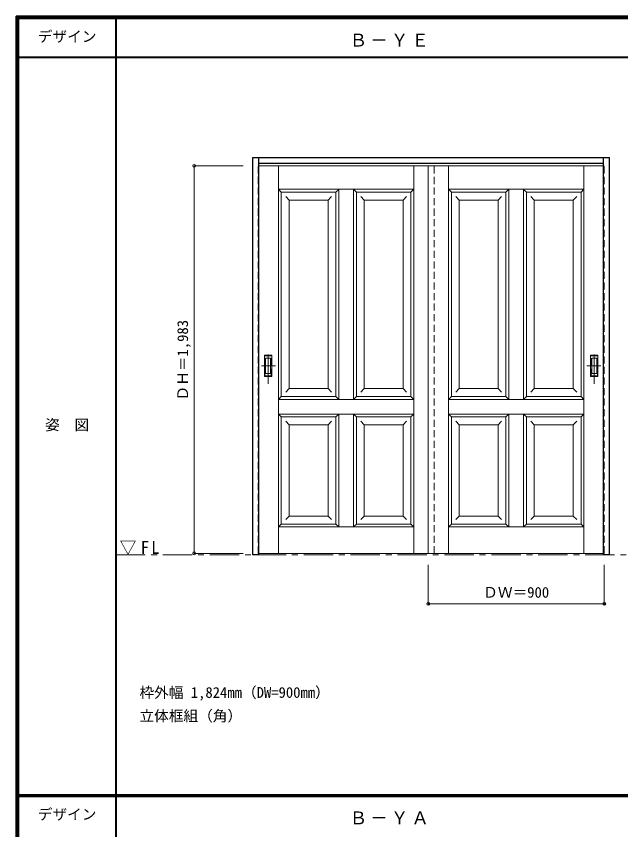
# Model space of a CAD drawing. Units: millimetres, scale not verified. Extents: x -6000 to 5700, y -4307 to 4260.
# Drawn here: x -6000 to -2909, y 12 to 4175 of the extents above; entities that cross this region are included whole.
import ezdxf
from ezdxf.enums import TextEntityAlignment as Align

# ---------------------------------------------------------------- set-up
doc = ezdxf.new("R2010")
doc.units = ezdxf.units.MM
doc.header["$LTSCALE"] = 30
doc.header["$PDMODE"] = 32
doc.header["$PDSIZE"] = 15
doc.linetypes.add('CHAIN1', pattern=[8, 5, -1, 1, -1])
doc.linetypes.add('DASHED1', pattern=[1.8, 1.2, -0.6])
for name, color, linetype, lineweight in [('0-1_通り芯', 7, 'CHAIN1', 18), ('0-2_扉', 7, 'Continuous', 18), ('0-3_仕上げ', 3, 'Continuous', 25), ('0-6_引手', 7, 'Continuous', 18), ('0-B_寸法', 4, 'Continuous', 9), ('F-1_枠', 6, 'Continuous', 40), ('F-A_文字', 7, 'Continuous', 18)]:
    doc.layers.add(name, color=color, linetype=linetype, lineweight=lineweight)
doc.layers.add('0-A_文字', color=7, linetype='Continuous')
doc.styles.add('ＭＳ ゴシック', font='')
doc.styles.get('ＭＳ ゴシック').set_extended_font_data('MS Gothic')

msp = doc.modelspace()

# ---------------------------------------------------------------- linework, layer by layer
at = {"layer": '0-1_通り芯'}
msp.add_line((-5490, 1418), (5690, 1418), dxfattribs=at)
at = {"layer": '0-2_扉', "color": 4, "linetype": 'DASHED1', "lineweight": 9}
for p, q in [((-4763, 1426.5), (-4763, 3409.5)), ((-4763, 3409.5), (-4760, 3409.5)), ((-3893, 3409.5), (-3893, 3405.5)), ((-3863, 3409.5), (-3863, 3405.5)), ((-2993, 3409.5), (-2996, 3409.5)), ((-2993, 1426.5), (-2993, 3409.5)), ((-4763, 1426.5), (-4760, 1426.5)), ((-2993, 1426.5), (-2996, 1426.5))]:
    msp.add_line(p, q, dxfattribs=at)
at = {"layer": '0-2_扉'}
for p, q in [((-3863, 3409.5), (-4760, 3409.5)), ((-4659.5, 1427.12), (-4659.5, 3409.5)), ((-3966.5, 1427.12), (-3966.5, 3409.5)), ((-3893, 3409.5), (-3893, 1426.5)), ((-3893, 3409.5), (-2996, 3409.5)), ((-3789.5, 1427.12), (-3789.5, 3409.5)), ((-3096.5, 1427.12), (-3096.5, 3409.5)), ((-4365.5, 3274.5), (-4350.79, 3289.21)), ((-3966.5, 3289.5), (-4353, 3289.5)), ((-4350.5, 3289.5), (-4350.5, 2214.5)), ((-4260.5, 3274.5), (-4275.5, 3289.5)), ((-4275.5, 3289.5), (-4275.5, 2214.5)), ((-3789.5, 3289.5), (-3403, 3289.5)), ((-3495.5, 3274.5), (-3480.5, 3289.5)), ((-3480.5, 3289.5), (-3480.5, 2214.5)), ((-3405.5, 3289.5), (-3405.5, 2214.5)), ((-3390.5, 3274.5), (-3405.21, 3289.21)), ((-4365.5, 3274.5), (-4644.5, 3274.5)), ((-4604.5, 3234.5), (-4622.18, 3252.18)), ((-4405.5, 3234.5), (-4387.82, 3252.18)), ((-4365.5, 3274.5), (-4365.5, 2986.5)), ((-4260.5, 3274.5), (-4260.5, 2986.5)), ((-4220.54, 3234.5), (-4238.21, 3252.18)), ((-4021.5, 3234.5), (-4003.82, 3252.18)), ((-3981.5, 2371.55), (-3981.5, 3274.5)), ((-3774.5, 2371.55), (-3774.5, 3274.5)), ((-3734.5, 3234.5), (-3752.18, 3252.18)), ((-3535.46, 3234.5), (-3517.79, 3252.18)), ((-3495.5, 3274.5), (-3495.5, 2986.5)), ((-3390.5, 3274.5), (-3390.5, 2986.5)), ((-3390.5, 3274.5), (-3111.5, 3274.5)), ((-3350.5, 3234.5), (-3368.18, 3252.18)), ((-3151.5, 3234.5), (-3133.82, 3252.18)), ((-4604.5, 3234.5), (-4405.5, 3234.5)), ((-4604.5, 3234.5), (-4604.5, 2269.5)), ((-4405.5, 2269.5), (-4405.5, 3234.5)), ((-4220.54, 3234.5), (-4021.46, 3234.5)), ((-4220.5, 3234.5), (-4220.5, 2269.5)), ((-4021.46, 2269.5), (-4021.46, 3234.5)), ((-3535.46, 3234.5), (-3734.54, 3234.5)), ((-3734.54, 2269.5), (-3734.54, 3234.5)), ((-3535.5, 3234.5), (-3535.5, 2269.5)), ((-3151.5, 3234.5), (-3350.5, 3234.5)), ((-3350.5, 2269.5), (-3350.5, 3234.5)), ((-3151.5, 3234.5), (-3151.5, 2269.5)), ((-3981.69, 3091.5), (-3981.5, 3091.5)), ((-3774.31, 3091.5), (-3774.5, 3091.5)), ((-4365.5, 2986.5), (-4365.5, 2229.5)), ((-4260.5, 2986.5), (-4260.5, 2229.5)), ((-3495.5, 2986.5), (-3495.5, 2229.5)), ((-3390.5, 2986.5), (-3390.5, 2229.5)), ((-4405.5, 2766.5), (-4405.5, 2767.93)), ((-4021.46, 2766.5), (-4021.46, 2767.93)), ((-3734.54, 2766.5), (-3734.54, 2767.93)), ((-3350.5, 2766.5), (-3350.5, 2767.93)), ((-3981.5, 2229.5), (-3981.5, 2371.55)), ((-3774.5, 2229.5), (-3774.5, 2371.55)), ((-4604.5, 2269.5), (-4622.18, 2251.82)), ((-4604.5, 2269.5), (-4405.5, 2269.5)), ((-4405.5, 2269.5), (-4405.5, 2270.93)), ((-4405.5, 2269.5), (-4387.82, 2251.82)), ((-4220.5, 2269.5), (-4238.18, 2251.82)), ((-4220.5, 2269.5), (-4021.46, 2269.5)), ((-4021.46, 2269.5), (-4021.46, 2270.93)), ((-4021.46, 2269.5), (-4003.79, 2251.82)), ((-3734.54, 2269.5), (-3752.21, 2251.82)), ((-3734.54, 2269.5), (-3734.54, 2270.93)), ((-3535.5, 2269.5), (-3734.54, 2269.5)), ((-3535.5, 2269.5), (-3517.82, 2251.82)), ((-3350.5, 2269.5), (-3368.18, 2251.82)), ((-3350.5, 2269.5), (-3350.5, 2270.93)), ((-3151.5, 2269.5), (-3350.5, 2269.5)), ((-3151.5, 2269.5), (-3133.82, 2251.82)), ((-4589.5, 2229.5), (-4365.5, 2229.5)), ((-4350.5, 2214.5), (-4365.5, 2229.5)), ((-4350.5, 2214.5), (-3966.5, 2214.5)), ((-4260.5, 2229.5), (-4275.5, 2214.5)), ((-4260.5, 2229.5), (-4071.5, 2229.5)), ((-3981.5, 2229.5), (-4225.5, 2229.5)), ((-3966.5, 2214.5), (-3981.5, 2229.5)), ((-3966.5, 2048.2), (-3966.5, 2221.5)), ((-3789.5, 2214.5), (-3774.5, 2229.5)), ((-3789.5, 2048.2), (-3789.5, 2221.5)), ((-3405.5, 2214.5), (-3789.5, 2214.5)), ((-3774.5, 2229.5), (-3530.5, 2229.5)), ((-3495.5, 2229.5), (-3684.5, 2229.5)), ((-3495.5, 2229.5), (-3480.5, 2214.5)), ((-3405.5, 2214.5), (-3390.5, 2229.5)), ((-3166.5, 2229.5), (-3390.5, 2229.5)), ((-4350.5, 2139.5), (-4659.5, 2139.5)), ((-4644.5, 2124.5), (-4659.5, 2139.5)), ((-4644.5, 1576.5), (-4644.5, 2124.5)), ((-4365.5, 2124.5), (-4644.5, 2124.5)), ((-4350.5, 2139.5), (-4365.5, 2124.5)), ((-4365.5, 2124.5), (-4365.5, 1576.5)), ((-4350.5, 2139.5), (-4350.5, 1561.5)), ((-3966.5, 2139.5), (-4350.5, 2139.5)), ((-4260.5, 2124.5), (-4275.5, 2139.5)), ((-4275.5, 2139.5), (-4275.5, 1561.5)), ((-4260.5, 2124.5), (-4260.5, 1576.5)), ((-3981.5, 1576.5), (-3981.5, 2124.5)), ((-3789.5, 2139.5), (-3405.5, 2139.5)), ((-3774.5, 1576.5), (-3774.5, 2124.5)), ((-3495.5, 2124.5), (-3480.5, 2139.5)), ((-3495.5, 2124.5), (-3495.5, 1576.5)), ((-3480.5, 2139.5), (-3480.5, 1561.5)), ((-3405.5, 2139.5), (-3390.5, 2124.5)), ((-3405.5, 2139.5), (-3405.5, 1561.5)), ((-3405.5, 2139.5), (-3096.5, 2139.5)), ((-3390.5, 2124.5), (-3390.5, 1576.5)), ((-3390.5, 2124.5), (-3111.5, 2124.5)), ((-3111.5, 2124.5), (-3096.5, 2139.5)), ((-3111.5, 1576.5), (-3111.5, 2124.5)), ((-4604.5, 2084.5), (-4622.18, 2102.18)), ((-4604.5, 2084.5), (-4405.5, 2084.5)), ((-4604.5, 2084.5), (-4604.5, 1616.5)), ((-4405.5, 2084.5), (-4387.82, 2102.18)), ((-4405.5, 1617.93), (-4405.5, 2084.5)), ((-4220.54, 2084.5), (-4238.21, 2102.18)), ((-4220.54, 2084.5), (-4021.46, 2084.5)), ((-4220.5, 2084.5), (-4220.5, 1616.5)), ((-4021.5, 2084.5), (-4003.82, 2102.18)), ((-4021.46, 1616.5), (-4021.46, 2084.5)), ((-3734.5, 2084.5), (-3752.18, 2102.18)), ((-3535.46, 2084.5), (-3734.54, 2084.5)), ((-3734.54, 1616.5), (-3734.54, 2084.5)), ((-3535.5, 2084.5), (-3535.5, 1616.5)), ((-3535.46, 2084.5), (-3517.79, 2102.18)), ((-3350.5, 2084.5), (-3368.18, 2102.18)), ((-3350.5, 1617.93), (-3350.5, 2084.5)), ((-3151.5, 2084.5), (-3350.5, 2084.5)), ((-3151.5, 2084.5), (-3133.82, 2102.18)), ((-3151.5, 2084.5), (-3151.5, 1616.5)), ((-4604.5, 1616.5), (-4622.18, 1598.82)), ((-4604.5, 1616.5), (-4405.5, 1616.5)), ((-4405.5, 1616.5), (-4405.5, 1617.93)), ((-4405.5, 1616.5), (-4387.82, 1598.82)), ((-4220.5, 1616.5), (-4238.18, 1598.82)), ((-4220.5, 1616.5), (-4021.46, 1616.5)), ((-4021.46, 1616.5), (-4021.46, 1617.93)), ((-4021.46, 1616.5), (-4003.79, 1598.82)), ((-3734.54, 1616.5), (-3752.21, 1598.82)), ((-3734.54, 1616.5), (-3734.54, 1617.93)), ((-3535.5, 1616.5), (-3734.54, 1616.5)), ((-3535.5, 1616.5), (-3517.82, 1598.82)), ((-3350.5, 1616.5), (-3368.18, 1598.82)), ((-3350.5, 1616.5), (-3350.5, 1617.93)), ((-3151.5, 1616.5), (-3350.5, 1616.5)), ((-3151.5, 1616.5), (-3133.82, 1598.82)), ((-4350.5, 1561.5), (-4659.5, 1561.5)), ((-4365.5, 1576.5), (-4350.5, 1561.5)), ((-4260.5, 1576.5), (-4275.5, 1561.5)), ((-3981.5, 1576.5), (-4260.5, 1576.5)), ((-3774.5, 1576.5), (-3495.5, 1576.5)), ((-3495.5, 1576.5), (-3480.5, 1561.5)), ((-3390.5, 1576.5), (-3405.5, 1561.5)), ((-3405.5, 1561.5), (-3096.5, 1561.5)), ((-3863, 1426.5), (-4760, 1426.5)), ((-3893, 1426.5), (-2996, 1426.5))]:
    msp.add_line(p, q, dxfattribs=at)
for points in [[(-4353, 3289.5), (-4659.5, 3289.5), (-4644.5, 3274.5)], [(-3966.5, 3289.5), (-3981.5, 3274.5), (-4260.5, 3274.5)], [(-3789.5, 3289.5), (-3774.5, 3274.5), (-3495.5, 3274.5)], [(-3403, 3289.5), (-3096.5, 3289.5), (-3111.5, 3274.5)], [(-4365.5, 2229.5), (-4644.5, 2229.5), (-4644.5, 3274.5)], [(-3390.5, 2229.5), (-3111.5, 2229.5), (-3111.5, 3274.5)], [(-4644.5, 2229.5), (-4659.5, 2214.5), (-4350.5, 2214.5)], [(-3111.5, 2229.5), (-3096.5, 2214.5), (-3405.5, 2214.5)], [(-3966.5, 2139.5), (-3981.5, 2124.5), (-4260.5, 2124.5)], [(-3789.5, 2139.5), (-3774.5, 2124.5), (-3495.5, 2124.5)], [(-4365.5, 1576.5), (-4644.5, 1576.5), (-4659.5, 1561.5)], [(-3981.5, 1576.5), (-3966.5, 1561.5), (-4350.5, 1561.5)], [(-3774.5, 1576.5), (-3789.5, 1561.5), (-3405.5, 1561.5)], [(-3390.5, 1576.5), (-3111.5, 1576.5), (-3096.5, 1561.5)]]:
    msp.add_lwpolyline(points, dxfattribs=at)
at = {"layer": '0-3_仕上げ'}
for p, q in [((-4790, 1418), (-4790, 3453)), ((-4790, 3453), (-2966, 3453)), ((-4760, 1418), (-4760, 3453)), ((-4760, 3423), (-2996, 3423)), ((-2996, 1426.7), (-2996, 3453)), ((-2966, 1418), (-2966, 3453)), ((-4760, 1418), (-4790, 1418))]:
    msp.add_line(p, q, dxfattribs=at)
at = {"layer": '0-3_仕上げ', "color": 4, "linetype": 'DASHED1', "lineweight": 9}
msp.add_line((-3863, 1426.5), (-3863, 3409.5), dxfattribs=at)
at = {"layer": '0-3_仕上げ'}
msp.add_lwpolyline([(-2966, 1418), (-2996, 1418), (-2996, 1426.7)], dxfattribs=at)
at = {"layer": '0-6_引手', "linetype": 'CHAIN1'}
for p, q in [((-4712, 2294.79), (-4712, 2465.64)), ((-3044, 2294.79), (-3044, 2465.64)), ((-4673.93, 2386.4), (-4746.44, 2386.4)), ((-3082.07, 2386.4), (-3009.56, 2386.4))]:
    msp.add_line(p, q, dxfattribs=at)
at = {"layer": '0-6_引手'}
for p, q in [((-4731, 2441.4), (-4693, 2441.4)), ((-4731, 2331.4), (-4731, 2441.4)), ((-4724.5, 2425.4), (-4699.5, 2425.4)), ((-4724.5, 2347.4), (-4724.5, 2425.4)), ((-4699.5, 2347.4), (-4699.5, 2425.4)), ((-4693, 2331.4), (-4693, 2441.4)), ((-3025, 2441.4), (-3063, 2441.4)), ((-3063, 2331.4), (-3063, 2441.4)), ((-3031.5, 2425.4), (-3056.5, 2425.4)), ((-3056.5, 2347.4), (-3056.5, 2425.4)), ((-3031.5, 2347.4), (-3031.5, 2425.4)), ((-3025, 2331.4), (-3025, 2441.4)), ((-4731, 2331.4), (-4693, 2331.4)), ((-4724.5, 2347.4), (-4699.5, 2347.4)), ((-3025, 2331.4), (-3063, 2331.4)), ((-3031.5, 2347.4), (-3056.5, 2347.4))]:
    msp.add_line(p, q, dxfattribs=at)
at = {"layer": '0-6_引手', "linetype": 'DASHED1'}
for p, q in [((-4696, 2335.4), (-4696, 2437.4)), ((-3060, 2335.4), (-3060, 2437.4)), ((-4728, 2335.4), (-4696, 2335.4)), ((-3028, 2335.4), (-3060, 2335.4))]:
    msp.add_line(p, q, dxfattribs=at)
for points in [[(-4728, 2335.4), (-4728, 2437.4), (-4696, 2437.4)], [(-3028, 2335.4), (-3028, 2437.4), (-3060, 2437.4)]]:
    msp.add_lwpolyline(points, dxfattribs=at)
at = {"layer": '0-B_寸法'}
for p, q in [((-5090, 3409.5), (-4840, 3409.5)), ((-5090, 3409.5), (-5090, 1426.5)), ((-5090, 1426.5), (-4840, 1426.5)), ((-3893, 1168), (-3893, 1368)), ((-2993, 1168), (-2993, 1368)), ((-3893, 1168), (-2993, 1168))]:
    msp.add_line(p, q, dxfattribs=at)
at = {"layer": '0-B_寸法', "color": 7}
for p in [(-5090, 3409.5), (-5090, 1426.5), (-3893, 1168), (-2993, 1168)]:
    msp.add_point(p, dxfattribs=at)
at = {"layer": 'F-1_枠'}
for p, q in [((-6000, 4175), (5700, 4175)), ((-6000, 4175), (-6000, -4205)), ((-6000, 4170), (5700, 4170)), ((-6000, 4165), (5700, 4165)), ((-5995, 4175), (-5995, -4205)), ((-5990, 4175), (-5990, -4205)), ((-5490, 4175), (-5490, -3790)), ((-6000, 3965), (5700, 3965)), ((-6000, 190.5), (5700, 190.5)), ((-6000, 187.5), (5700, 187.5)), ((-6000, 184.5), (5700, 184.5))]:
    msp.add_line(p, q, dxfattribs=at)

# ---------------------------------------------------------------- texts
at = {"layer": '0-A_文字', "style": 'ＭＳ ゴシック'}
for s, p in [('枠外幅 1,824mm（DW=900mm）', (-5370, 670.5)), ('立体框組（角）', (-5370, 550.5))]:
    msp.add_text(s, height=54.99, dxfattribs=at).set_placement(p, align=Align.BOTTOM_LEFT)
at = {"layer": '0-A_文字', "char_height": 65.98, "attachment_point": 7, "style": 'ＭＳ ゴシック'}
for s, insert in [('\\T1.17;Ｂ－ＹＥ', (-4295, 4020)), ('\\T1.26;\\W0.95;▽FL', (-5471.25, 1418)), ('\\T1.17;Ｂ－ＹＡ', (-4295, 39.5))]:
    msp.add_mtext(s, dxfattribs=dict(at, insert=insert))
at = {"layer": '0-B_寸法', "color": 7, "style": 'ＭＳ ゴシック'}
msp.add_text('ＤＨ＝1,983', height=54.99, rotation=90, dxfattribs=at).set_placement((-5105, 2208.75), align=Align.BOTTOM_LEFT)
msp.add_text('ＤＷ＝900', height=54.99, dxfattribs=at).set_placement((-3611.75, 1183), align=Align.BOTTOM_LEFT)
at = {"layer": 'F-A_文字', "style": 'ＭＳ ゴシック'}
for s, p in [('デザイン', (-5890, 4027.5)), ('姿\u3000図', (-5852.5, 2040.25)), ('デザイン', (-5890, 47))]:
    msp.add_text(s, height=54.99, dxfattribs=at).set_placement(p, align=Align.BOTTOM_LEFT)

doc.saveas('drawing.dxf')
